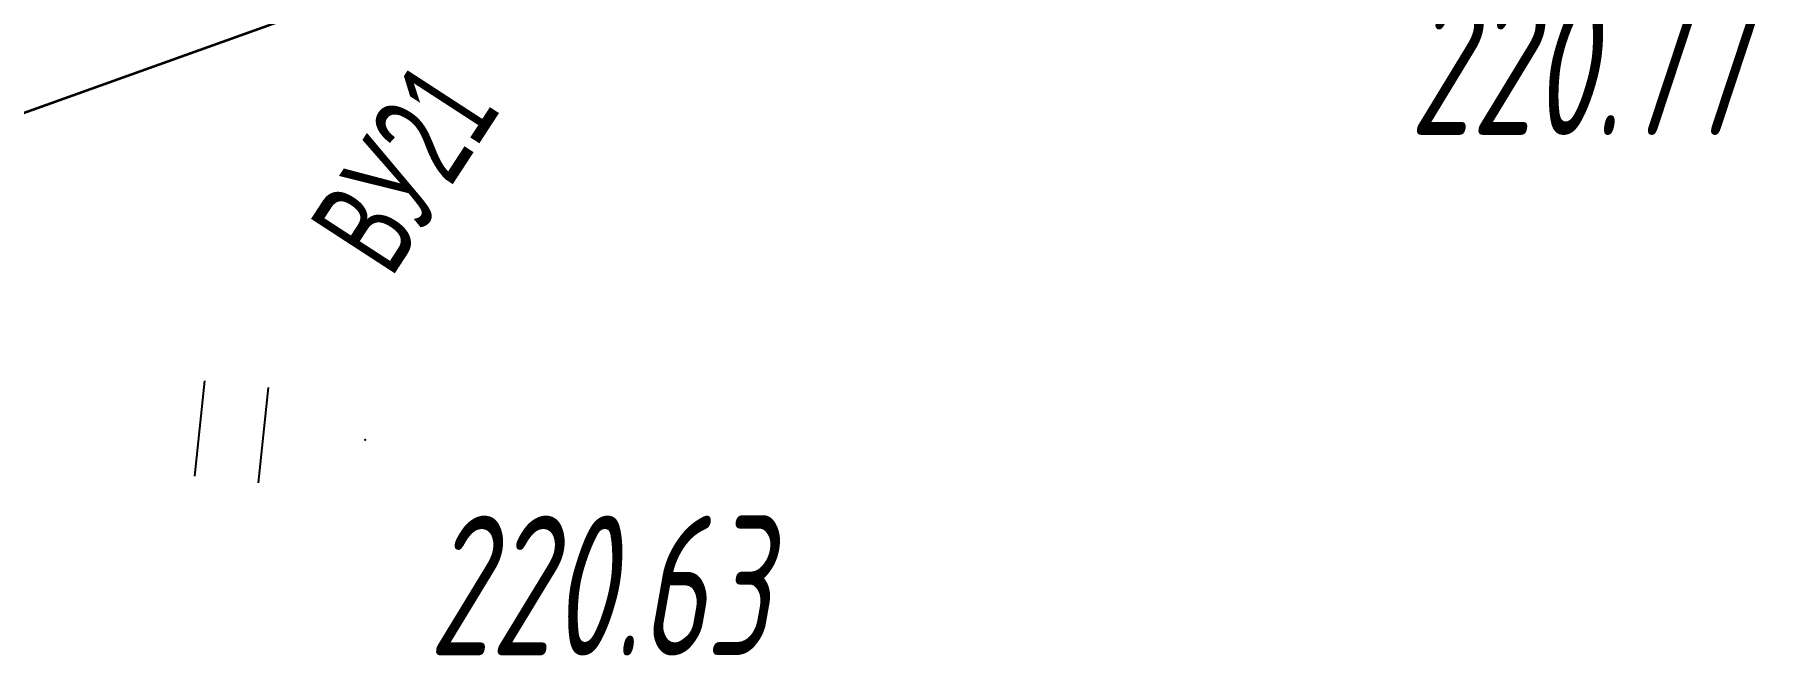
# Model space of a CAD drawing. Header units: millimetres. Extents: x -1799 to 6962, y -1020 to 4121.
# Drawn here: x 3238.34 to 3281.6, y 2178.15 to 2193.69 of the extents above; entities that cross this region are included whole.
import ezdxf

# ---------------------------------------------------------------- set-up
doc = ezdxf.new("R2010")
doc.units = ezdxf.units.MM
doc.linetypes.add('CONTI', pattern=[0])
doc.layers.add('10', color=1, linetype='Continuous', lineweight=35)
for name, color, linetype in [('PI_OTDEFAULT', 172, 'CONTI'), ('PI_TTDEFAULT', 5, 'CONTI'), ('ZAPSKDEFAULT', 7, 'CONTI'), ('КОПИЯ_ОСЬ_ТАНГЕНСЫ', 1, 'Continuous'), ('ОСЬ_ВЕРХ_ПОКРЫТИЯ_ТАНГЕНСЫ', 1, 'Continuous')]:
    doc.layers.add(name, color=color, linetype=linetype)
doc.styles.add('eskd', font='spds.shx', dxfattribs={"width": 1.2, "oblique": 15})
doc.styles.get("Standard").update_dxf_attribs({"font": 'arial.ttf'})

# ---------------------------------------------------------------- blocks, each defined once
blk = doc.blocks.new('BL_2011')
at = {"color": 0}
for p, q in [((0, 0), (0, 2.4)), ((1.6, 0), (1.6, 2.4))]:
    blk.add_line(p, q, dxfattribs=at)

msp = doc.modelspace()

# ---------------------------------------------------------------- linework, layer by layer
at = {"layer": '10'}
msp.add_lwpolyline([(3253.775964376351, 2197.353480735247), (3227.645964376463, 2187.993480734912), (3186.595964376649, 2184.403480735061), (3132.265964376575, 2183.81348073521), (3079.075964376631, 2182.803480735433)], dxfattribs=at)
at = {"layer": 'PI_TTDEFAULT', "color": 5}
msp.add_point((3246.611700376447, 2183.549218735111, 220.629), dxfattribs=at)

# ---------------------------------------------------------------- block references
at = {"layer": 'ZAPSKDEFAULT', "color": 7, "rotation": 354.0000000000001}
msp.add_blockref('BL_2011', (3242.351700376437, 2182.639214735863), dxfattribs=at)

# ---------------------------------------------------------------- texts
at = {"layer": 'PI_OTDEFAULT', "color": 172, "style": 'eskd', "oblique": 10, "width": 0.8}
for s, p in [('220.77', (3272.741700376451, 2191.179215735209)), ('220.63', (3248.201700376414, 2178.149216735189))]:
    msp.add_text(s, height=3.5, dxfattribs=at).set_placement(p)
at = {"layer": 'КОПИЯ_ОСЬ_ТАНГЕНСЫ', "width": 0.6}
msp.add_text('ВУ21', height=2.5, rotation=56.97526699863699, dxfattribs=at).set_placement((3247.260985723851, 2187.571653855418))
at = {"layer": 'ОСЬ_ВЕРХ_ПОКРЫТИЯ_ТАНГЕНСЫ', "width": 0.6}
msp.add_text('ВУ21', height=2.5, rotation=56.97526699863699, dxfattribs=at).set_placement((3247.260985723851, 2187.571653855418))

doc.saveas('drawing.dxf')
